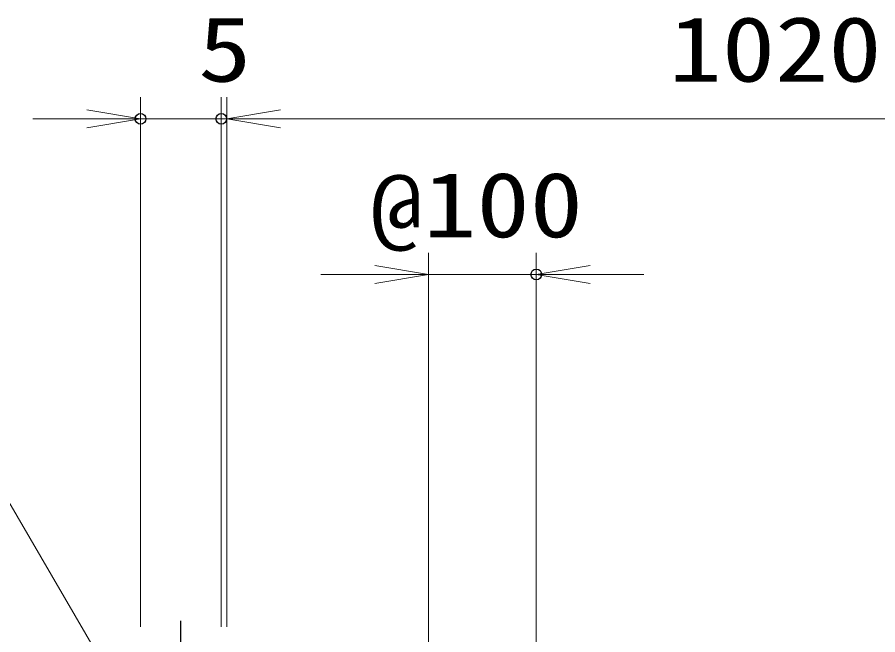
# Model space of a CAD drawing. Units: millimetres at full size. Extents: x -5940 to 5940, y -4200 to 4200.
# Drawn here: x -2176 to -1376, y 120 to 694 of the extents above; entities that cross this region are included whole.
import ezdxf
from ezdxf.enums import TextEntityAlignment as Align

# ---------------------------------------------------------------- set-up
doc = ezdxf.new("R2010")
doc.units = ezdxf.units.MM
doc.header["$LTSCALE"] = 20
doc.header["$PDMODE"] = 32
doc.header["$PDSIZE"] = 10
doc.linetypes.add('USER1', pattern=[18, 12, -1.5, 3, -1.5])
for name, color, linetype, lineweight in [('0-4_寸法線', 4, 'Continuous', 18), ('0-5_0', 7, 'Continuous', 18), ('0-B_中心線', 6, 'USER1', 25)]:
    doc.layers.add(name, color=color, linetype=linetype, lineweight=lineweight)
doc.layers.add('0-6_Defpoints', color=7, linetype='Continuous')
doc.styles.add('ＭＳ ゴシック', font='')
doc.styles.get('ＭＳ ゴシック').set_extended_font_data('MS Gothic')

# ---------------------------------------------------------------- blocks, each defined once
blk = doc.blocks.new('S30')
at = {"layer": '0-4_寸法線'}
blk.add_lwpolyline([(-1880832.4, 53971357), (-1868012.2, 53971357), (-1862468.4, 53961834.5), (-1861965.3, 53960970.3)], dxfattribs=at)
blk = doc.blocks.new('_Open')
at = {"layer": '0-5_0'}
blk.add_line((-20, 3.333), (0, 0), dxfattribs=at)
blk.add_lwpolyline([(-20, -3.333), (0, 0), (-20, 0)], dxfattribs=at)
blk = doc.blocks.new('_DOTSMALL')
at = {"layer": '0-5_0'}
blk.add_line((-1.25, 0), (1.25, 0), dxfattribs=at)

msp = doc.modelspace()

# ---------------------------------------------------------------- linework, layer by layer
at = {"layer": '0-4_寸法線'}
for p, q in [((-2061.02, 127.99), (-2061.02, 619.93)), ((-1986.02, 127.99), (-1986.02, 619.93)), ((-1986.02, 127.99), (-1986.02, 619.93)), ((-1981.02, 127.99), (-1981.02, 619.93)), ((-1981.02, 127.99), (-1981.02, 619.93)), ((-2111.02, 599.93), (-2161.02, 599.93)), ((-1986.02, 599.93), (-2061.02, 599.93)), ((-1981.02, 599.93), (-1986.02, 599.93)), ((-1981.02, 599.93), (-961.02, 599.93)), ((-1931.02, 599.93), (-1881.02, 599.93)), ((-1793.52, 94.99), (-1793.52, 475.32)), ((-1693.52, 94.99), (-1693.52, 475.32)), ((-1843.52, 455.32), (-1893.52, 455.32)), ((-1793.52, 455.32), (-1693.52, 455.32)), ((-1643.52, 455.32), (-1593.52, 455.32))]:
    msp.add_line(p, q, dxfattribs=at)
at = {"layer": '0-6_Defpoints'}
for p in [(-2061.02, 599.93), (-1986.02, 599.93), (-1693.52, 455.32)]:
    msp.add_point(p, dxfattribs=at)
at = {"layer": '0-B_中心線'}
msp.add_line((-2023.52, -1817.51), (-2023.52, 133.49), dxfattribs=at)

# ---------------------------------------------------------------- block references
at = {"layer": '0-4_寸法線'}
for name, p, xscale, yscale in [('S30', (91065.38, -2698063.17), 0.05, 0.05), ('_Open', (-2061.02, 599.93), 2.5, 2.5), ('_DOTSMALL', (-1986.02, 599.93), 2.5, 2.5), ('_Open', (-1793.52, 455.32), 2.5, 2.5)]:
    msp.add_blockref(name, p, dxfattribs=dict(at, xscale=xscale, yscale=yscale))
at = {"layer": '0-4_寸法線', "xscale": 2.5, "yscale": 2.5, "rotation": 180}
for name, p in [('_Open', (-1981.02, 599.93)), ('_Open', (-1981.02, 599.93)), ('_DOTSMALL', (-1986.02, 599.93)), ('_Open', (-1693.52, 455.32))]:
    msp.add_blockref(name, p, dxfattribs=at)

# ---------------------------------------------------------------- texts
at = {"layer": '0-4_寸法線', "color": 254, "style": 'ＭＳ ゴシック', "width": 1.2}
for s, p in [('5', (-2007.52, 616.27)), ('1020', (-1570.62, 616.27)), ('@100', (-1847.92, 471.67))]:
    msp.add_text(s, height=60.56, dxfattribs=at).set_placement(p, align=Align.BOTTOM_LEFT)

doc.saveas('drawing.dxf')
